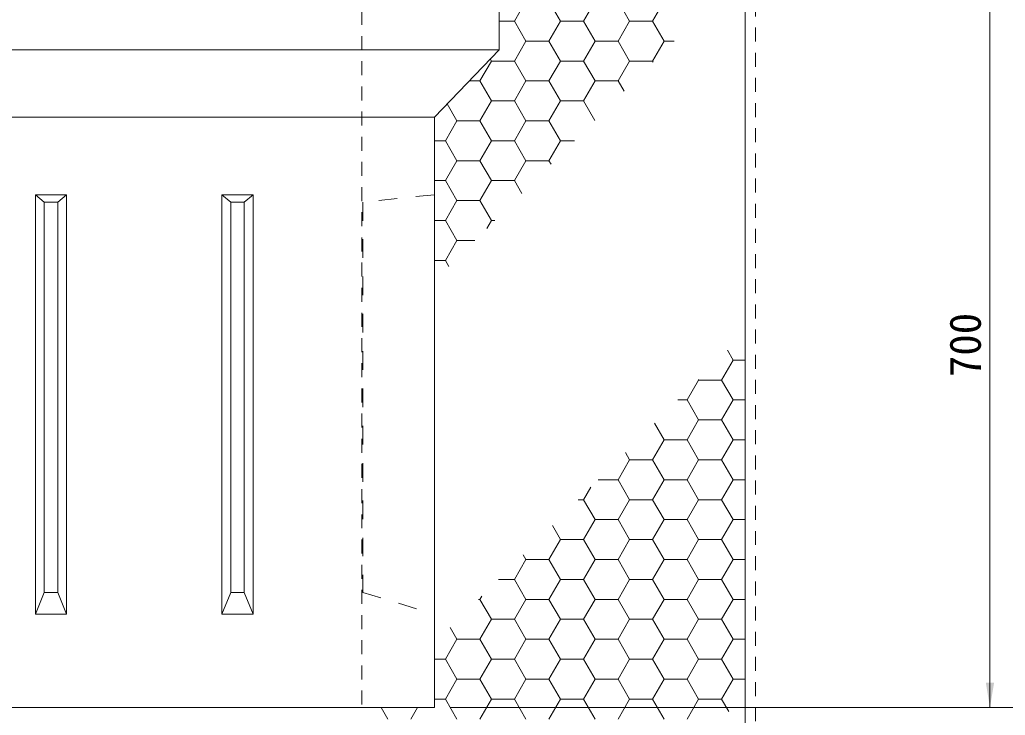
# Model space of a CAD drawing. Units: millimetres at full size; details may follow other scales. Extents: x 40781 to 122968, y -21714 to -2620.
# Drawn here: x 75521 to 76472, y -18406 to -17735 of the extents above; entities that cross this region are included whole.
import ezdxf
from ezdxf.enums import TextEntityAlignment as Align

# ---------------------------------------------------------------- set-up
doc = ezdxf.new("R2010")
doc.units = ezdxf.units.MM
doc.header["$LTSCALE"] = 18
doc.linetypes.add('USER2', pattern=[1.35, 0.75, -0.6])
doc.linetypes.add('USER3', pattern=[2, 1, -1])
for name, color, linetype, lineweight in [('0_2', 7, 'Continuous', 9), ('ハッチング', 7, 'Continuous', 5), ('寸法線', 7, 'Continuous', 9), ('本体', 2, 'Continuous', 13)]:
    doc.layers.add(name, color=color, linetype=linetype, lineweight=lineweight)
doc.styles.add('ＭＳ ゴシック', font='')
doc.styles.get('ＭＳ ゴシック').set_extended_font_data('MS Gothic')

# ---------------------------------------------------------------- blocks, each defined once
blk = doc.blocks.new('filled_arrow')
at = {"color": 0, "linetype": 'Continuous', "lineweight": -2}
blk.add_solid([(7.5, 1.25), (0, 0), (7.5, -1.25)], dxfattribs=at)

msp = doc.modelspace()

# ---------------------------------------------------------------- linework, layer by layer
at = {"layer": '0_2'}
for p, q in [((75536.1, -17903.76), (75544.6, -17910.8)), ((75557.6, -17910.8), (75566.1, -17903.76)), ((75716.1, -17903.76), (75724.6, -17910.8)), ((75737.6, -17910.8), (75746.1, -17903.76)), ((75536.1, -18308.72), (75544.6, -18287.59)), ((75557.6, -18287.59), (75566.1, -18308.72)), ((75716.1, -18308.72), (75724.6, -18287.59)), ((75737.6, -18287.59), (75746.1, -18308.72))]:
    msp.add_line(p, q, dxfattribs=at)
at = {"layer": '0_2', "linetype": 'USER3'}
for p, q in [((75921.1, -17903.76), (75852.1, -17910.8)), ((75852.1, -17910.8), (75852.1, -18287.59)), ((75852.1, -18287.59), (75921.1, -18308.72))]:
    msp.add_line(p, q, dxfattribs=at)
at = {"layer": '0_2'}
for points in [[(75536.1, -17903.76), (75566.1, -17903.76), (75566.1, -18308.72), (75536.1, -18308.72)], [(75544.6, -17910.8), (75557.6, -17910.8), (75557.6, -18287.59), (75544.6, -18287.59)], [(75716.1, -17903.76), (75746.1, -17903.76), (75746.1, -18308.72), (75716.1, -18308.72)], [(75724.6, -17910.8), (75737.6, -17910.8), (75737.6, -18287.59), (75724.6, -18287.59)]]:
    msp.add_lwpolyline(points, close=True, dxfattribs=at)
at = {"layer": 'ハッチング'}
for p, q in [((75998.39, -17736.18), (76009.5, -17716.94)), ((76042.84, -17736.18), (76031.72, -17716.94)), ((76065.06, -17736.18), (76076.17, -17716.94)), ((76109.51, -17736.18), (76098.4, -17716.94)), ((76131.74, -17736.18), (76142.85, -17716.94)), ((75983.6, -17736.18), (75998.39, -17736.18)), ((76009.5, -17755.43), (75998.39, -17736.18)), ((76031.72, -17755.43), (76042.84, -17736.18)), ((76042.84, -17736.18), (76065.06, -17736.18)), ((76076.17, -17755.43), (76065.06, -17736.18)), ((76098.4, -17755.43), (76109.51, -17736.18)), ((76109.51, -17736.18), (76131.74, -17736.18)), ((76142.85, -17755.43), (76131.74, -17736.18)), ((75998.39, -17774.68), (76009.5, -17755.43)), ((76009.5, -17755.43), (76031.73, -17755.43)), ((76042.84, -17774.68), (76031.72, -17755.43)), ((76065.06, -17774.68), (76076.17, -17755.43)), ((76076.18, -17755.43), (76098.4, -17755.43)), ((76109.51, -17774.68), (76098.4, -17755.43)), ((76131.74, -17774.68), (76142.85, -17755.43)), ((76142.85, -17755.43), (76152.6, -17755.43)), ((75965.05, -17793.93), (75976.16, -17774.68)), ((75976.16, -17774.68), (75975.01, -17772.68)), ((75976.16, -17774.68), (75998.39, -17774.68)), ((76009.5, -17793.93), (75998.39, -17774.68)), ((76031.72, -17793.93), (76042.84, -17774.68)), ((76042.84, -17774.68), (76065.06, -17774.68)), ((76076.17, -17793.93), (76065.06, -17774.68)), ((76098.4, -17793.93), (76109.51, -17774.68)), ((76109.51, -17774.68), (76131.74, -17774.68)), ((76132.33, -17775.7), (76131.74, -17774.68)), ((75954.59, -17793.93), (75965.05, -17793.93)), ((75976.16, -17813.17), (75965.05, -17793.93)), ((75998.39, -17813.17), (76009.5, -17793.93)), ((76009.5, -17793.93), (76031.73, -17793.93)), ((76042.84, -17813.17), (76031.72, -17793.93)), ((76065.06, -17813.17), (76076.17, -17793.93)), ((76076.18, -17793.93), (76098.4, -17793.93)), ((76104.15, -17803.88), (76098.4, -17793.93)), ((75942.82, -17832.42), (75933.35, -17816.01)), ((75965.05, -17832.42), (75976.16, -17813.17)), ((75976.16, -17813.17), (75998.39, -17813.17)), ((76009.5, -17832.42), (75998.39, -17813.17)), ((76031.72, -17832.42), (76042.84, -17813.17)), ((76042.84, -17813.17), (76065.06, -17813.17)), ((76075.97, -17832.06), (76065.06, -17813.17)), ((75931.71, -17851.67), (75942.82, -17832.42)), ((75942.82, -17832.42), (75965.05, -17832.42)), ((75976.16, -17851.67), (75965.05, -17832.42)), ((75998.39, -17851.67), (76009.5, -17832.42)), ((76009.5, -17832.42), (76031.73, -17832.42)), ((76042.84, -17851.67), (76031.72, -17832.42)), ((75921.1, -17851.67), (75931.71, -17851.67)), ((75942.82, -17870.91), (75931.71, -17851.67)), ((75965.05, -17870.91), (75976.16, -17851.67)), ((75976.16, -17851.67), (75998.39, -17851.67)), ((76009.5, -17870.91), (75998.39, -17851.67)), ((76031.72, -17870.91), (76042.84, -17851.67)), ((76042.84, -17851.67), (76056.36, -17851.67)), ((75931.71, -17890.16), (75942.82, -17870.91)), ((75942.82, -17870.91), (75965.05, -17870.91)), ((75976.16, -17890.16), (75965.05, -17870.91)), ((75998.39, -17890.16), (76009.5, -17870.91)), ((76009.5, -17870.91), (76031.73, -17870.91)), ((76033.7, -17874.33), (76031.72, -17870.91)), ((75921.1, -17890.16), (75931.71, -17890.16)), ((75942.82, -17909.41), (75931.71, -17890.16)), ((75965.05, -17909.41), (75976.16, -17890.16)), ((75976.16, -17890.16), (75998.39, -17890.16)), ((76005.52, -17902.51), (75998.39, -17890.16)), ((75931.71, -17928.66), (75942.82, -17909.41)), ((75942.82, -17909.41), (75965.05, -17909.41)), ((75976.16, -17928.66), (75965.05, -17909.41)), ((75921.1, -17928.66), (75931.71, -17928.66)), ((75942.82, -17947.9), (75931.71, -17928.66)), ((75971.78, -17936.25), (75976.16, -17928.66)), ((75976.16, -17928.66), (75979.37, -17928.66)), ((75931.71, -17967.15), (75942.82, -17947.9)), ((75942.82, -17947.9), (75960.13, -17947.9)), ((75921.1, -17967.15), (75931.71, -17967.15)), ((75935.07, -17972.96), (75931.71, -17967.15)), ((76209.52, -18063.39), (76204.08, -18053.95)), ((76198.41, -18082.64), (76209.52, -18063.39)), ((76209.52, -18063.39), (76221.1, -18063.39)), ((76165.07, -18101.88), (76176.19, -18082.64)), ((76176.19, -18082.64), (76175.9, -18082.13)), ((76176.19, -18082.64), (76198.41, -18082.64)), ((76209.52, -18101.88), (76198.41, -18082.64)), ((76156.15, -18101.88), (76165.07, -18101.88)), ((76176.19, -18121.13), (76165.07, -18101.88)), ((76198.41, -18121.13), (76209.52, -18101.88)), ((76209.52, -18101.88), (76221.1, -18101.88)), ((76165.07, -18140.38), (76176.19, -18121.13)), ((76176.19, -18121.13), (76198.41, -18121.13)), ((76209.52, -18140.38), (76198.41, -18121.13)), ((76142.85, -18140.38), (76133.63, -18124.4)), ((76131.74, -18159.63), (76142.85, -18140.38)), ((76142.85, -18140.38), (76165.07, -18140.38)), ((76176.19, -18159.63), (76165.07, -18140.38)), ((76198.41, -18159.63), (76209.52, -18140.38)), ((76209.52, -18140.38), (76221.1, -18140.38)), ((76098.4, -18178.87), (76109.51, -18159.63)), ((76109.51, -18159.63), (76105.45, -18152.58)), ((76109.51, -18159.63), (76131.74, -18159.63)), ((76142.85, -18178.87), (76131.74, -18159.63)), ((76165.07, -18178.87), (76176.19, -18159.63)), ((76176.19, -18159.63), (76198.41, -18159.63)), ((76209.52, -18178.87), (76198.41, -18159.63)), ((76079.16, -18178.87), (76098.4, -18178.87)), ((76109.51, -18198.12), (76098.4, -18178.87)), ((76131.74, -18198.12), (76142.85, -18178.87)), ((76142.85, -18178.87), (76165.07, -18178.87)), ((76176.19, -18198.12), (76165.07, -18178.87)), ((76198.41, -18198.12), (76209.52, -18178.87)), ((76209.52, -18178.87), (76221.1, -18178.87)), ((76065.06, -18198.12), (76072.1, -18185.93)), ((76059.91, -18198.12), (76065.06, -18198.12)), ((76076.17, -18217.37), (76065.06, -18198.12)), ((76098.4, -18217.37), (76109.51, -18198.12)), ((76109.51, -18198.12), (76131.74, -18198.12)), ((76142.85, -18217.37), (76131.74, -18198.12)), ((76165.07, -18217.37), (76176.19, -18198.12)), ((76176.19, -18198.12), (76198.41, -18198.12)), ((76209.52, -18217.37), (76198.41, -18198.12)), ((76065.06, -18236.62), (76076.17, -18217.37)), ((76076.18, -18217.37), (76098.4, -18217.37)), ((76109.51, -18236.62), (76098.4, -18217.37)), ((76131.74, -18236.62), (76142.85, -18217.37)), ((76142.85, -18217.37), (76165.07, -18217.37)), ((76176.19, -18236.62), (76165.07, -18217.37)), ((76198.41, -18236.62), (76209.52, -18217.37)), ((76209.52, -18217.37), (76221.1, -18217.37)), ((76042.84, -18236.62), (76035, -18223.03)), ((76031.72, -18255.86), (76042.84, -18236.62)), ((76042.84, -18236.62), (76065.06, -18236.62)), ((76076.17, -18255.86), (76065.06, -18236.62)), ((76098.4, -18255.86), (76109.51, -18236.62)), ((76109.51, -18236.62), (76131.74, -18236.62)), ((76142.85, -18255.86), (76131.74, -18236.62)), ((76165.07, -18255.86), (76176.19, -18236.62)), ((76176.19, -18236.62), (76198.41, -18236.62)), ((76209.52, -18255.86), (76198.41, -18236.62)), ((76009.5, -18255.86), (76006.82, -18251.21)), ((75998.39, -18275.11), (76009.5, -18255.86)), ((76009.5, -18255.86), (76031.73, -18255.86)), ((76042.84, -18275.11), (76031.72, -18255.86)), ((76065.06, -18275.11), (76076.17, -18255.86)), ((76076.18, -18255.86), (76098.4, -18255.86)), ((76109.51, -18275.11), (76098.4, -18255.86)), ((76131.74, -18275.11), (76142.85, -18255.86)), ((76142.85, -18255.86), (76165.07, -18255.86)), ((76176.19, -18275.11), (76165.07, -18255.86)), ((76198.41, -18275.11), (76209.52, -18255.86)), ((76209.52, -18255.86), (76221.1, -18255.86)), ((75982.92, -18275.11), (75998.39, -18275.11)), ((76009.5, -18294.36), (75998.39, -18275.11)), ((76031.72, -18294.36), (76042.84, -18275.11)), ((76042.84, -18275.11), (76065.06, -18275.11)), ((76076.17, -18294.36), (76065.06, -18275.11)), ((76098.4, -18294.36), (76109.51, -18275.11)), ((76109.51, -18275.11), (76131.74, -18275.11)), ((76142.85, -18294.36), (76131.74, -18275.11)), ((76165.07, -18294.36), (76176.19, -18275.11)), ((76176.19, -18275.11), (76198.41, -18275.11)), ((76209.52, -18294.36), (76198.41, -18275.11)), ((75965.05, -18294.36), (75966.93, -18291.1)), ((75963.67, -18294.36), (75965.05, -18294.36)), ((75976.16, -18313.61), (75965.05, -18294.36)), ((75998.39, -18313.61), (76009.5, -18294.36)), ((76009.5, -18294.36), (76031.73, -18294.36)), ((76042.84, -18313.61), (76031.72, -18294.36)), ((76065.06, -18313.61), (76076.17, -18294.36)), ((76076.18, -18294.36), (76098.4, -18294.36)), ((76109.51, -18313.61), (76098.4, -18294.36)), ((76131.74, -18313.61), (76142.85, -18294.36)), ((76142.85, -18294.36), (76165.07, -18294.36)), ((76176.19, -18313.61), (76165.07, -18294.36)), ((76198.41, -18313.61), (76209.52, -18294.36)), ((76209.52, -18294.36), (76221.1, -18294.36)), ((75942.82, -18332.85), (75936.37, -18321.66)), ((75965.05, -18332.85), (75976.16, -18313.61)), ((75976.16, -18313.61), (75998.39, -18313.61)), ((76009.5, -18332.85), (75998.39, -18313.61)), ((76031.72, -18332.85), (76042.84, -18313.61)), ((76042.84, -18313.61), (76065.06, -18313.61)), ((76076.17, -18332.85), (76065.06, -18313.61)), ((76098.4, -18332.85), (76109.51, -18313.61)), ((76109.51, -18313.61), (76131.74, -18313.61)), ((76142.85, -18332.85), (76131.74, -18313.61)), ((76165.07, -18332.85), (76176.19, -18313.61)), ((76176.19, -18313.61), (76198.41, -18313.61)), ((76209.52, -18332.85), (76198.41, -18313.61)), ((75931.71, -18352.1), (75942.82, -18332.85)), ((75942.82, -18332.85), (75965.05, -18332.85)), ((75976.16, -18352.1), (75965.05, -18332.85)), ((75998.39, -18352.1), (76009.5, -18332.85)), ((76009.5, -18332.85), (76031.73, -18332.85)), ((76042.84, -18352.1), (76031.72, -18332.85)), ((76065.06, -18352.1), (76076.17, -18332.85)), ((76076.18, -18332.85), (76098.4, -18332.85)), ((76109.51, -18352.1), (76098.4, -18332.85)), ((76131.74, -18352.1), (76142.85, -18332.85)), ((76142.85, -18332.85), (76165.07, -18332.85)), ((76176.19, -18352.1), (76165.07, -18332.85)), ((76198.41, -18352.1), (76209.52, -18332.85)), ((76209.52, -18332.85), (76221.1, -18332.85)), ((75921.1, -18352.1), (75931.71, -18352.1)), ((75942.82, -18371.35), (75931.71, -18352.1)), ((75965.05, -18371.35), (75976.16, -18352.1)), ((75976.16, -18352.1), (75998.39, -18352.1)), ((76009.5, -18371.35), (75998.39, -18352.1)), ((76031.72, -18371.35), (76042.84, -18352.1)), ((76042.84, -18352.1), (76065.06, -18352.1)), ((76076.17, -18371.35), (76065.06, -18352.1)), ((76098.4, -18371.35), (76109.51, -18352.1)), ((76109.51, -18352.1), (76131.74, -18352.1)), ((76142.85, -18371.35), (76131.74, -18352.1)), ((76165.07, -18371.35), (76176.19, -18352.1)), ((76176.19, -18352.1), (76198.41, -18352.1)), ((76209.52, -18371.35), (76198.41, -18352.1)), ((75931.71, -18390.59), (75942.82, -18371.35)), ((75942.82, -18371.35), (75965.05, -18371.35)), ((75976.16, -18390.6), (75965.05, -18371.35)), ((75998.39, -18390.59), (76009.5, -18371.35)), ((76009.5, -18371.35), (76031.73, -18371.35)), ((76042.84, -18390.6), (76031.72, -18371.35)), ((76065.06, -18390.59), (76076.17, -18371.35)), ((76076.18, -18371.35), (76098.4, -18371.35)), ((76109.51, -18390.6), (76098.4, -18371.35)), ((76131.74, -18390.59), (76142.85, -18371.35)), ((76142.85, -18371.35), (76165.07, -18371.35)), ((76176.19, -18390.6), (76165.07, -18371.35)), ((76198.41, -18390.59), (76209.52, -18371.35)), ((76209.52, -18371.35), (76221.1, -18371.35)), ((75921.1, -18390.59), (75931.71, -18390.59)), ((75942.82, -18409.84), (75931.71, -18390.6)), ((75965.05, -18409.84), (75976.16, -18390.59)), ((75976.16, -18390.59), (75998.39, -18390.59)), ((76009.5, -18409.84), (75998.39, -18390.6)), ((76031.72, -18409.84), (76042.84, -18390.59)), ((76042.84, -18390.59), (76065.06, -18390.59)), ((76076.17, -18409.84), (76065.06, -18390.6)), ((76098.4, -18409.84), (76109.51, -18390.59)), ((76109.51, -18390.59), (76131.74, -18390.59)), ((76142.85, -18409.84), (76131.74, -18390.6)), ((76165.07, -18409.84), (76176.19, -18390.59)), ((76176.19, -18390.59), (76198.41, -18390.59)), ((76205.37, -18402.65), (76198.41, -18390.6)), ((75876.15, -18409.84), (75869.75, -18398.76)), ((75898.37, -18409.84), (75904.77, -18398.76))]:
    msp.add_line(p, q, dxfattribs=at)
at = {"layer": 'ハッチング', "linetype": 'USER2', "lineweight": 9}
msp.add_lwpolyline([(75921.1, -16478.76), (76231.1, -16478.76), (76231.1, -18658.76), (74871.1, -18658.76), (74871.1, -16478.76), (75181.1, -16478.76)], dxfattribs=at)
at = {"layer": 'ハッチング', "lineweight": 20}
msp.add_lwpolyline([(75181.1, -16488.76), (74881.1, -16488.76), (74881.1, -18648.76), (76221.1, -18648.76), (76221.1, -16488.76), (75921.1, -16488.76)], dxfattribs=at)
at = {"layer": '寸法線'}
for p, q in [((76457.39, -17698.75), (76457.39, -18398.76)), ((75937.1, -18398.76), (76550.66, -18398.76)), ((75937.1, -18398.76), (76550.66, -18398.76)), ((75937.1, -18398.76), (76457.39, -18398.76))]:
    msp.add_line(p, q, dxfattribs=at)
at = {"layer": '本体'}
for p, q in [((75983.6, -17644.76), (75983.6, -17763.76)), ((75181.1, -18398.76), (75921.1, -18398.76))]:
    msp.add_line(p, q, dxfattribs=at)
at = {"layer": '本体', "linetype": 'USER2'}
msp.add_line((75851.1, -17701.97), (75851.1, -18398.76), dxfattribs=at)
at = {"layer": '本体', "lineweight": 9}
for p, q in [((75118.6, -17763.76), (75983.6, -17763.76)), ((75921.1, -17828.76), (75181.1, -17828.76))]:
    msp.add_line(p, q, dxfattribs=at)
at = {"layer": '本体'}
msp.add_lwpolyline([(75983.6, -17763.76), (75921.1, -17828.76), (75921.1, -18398.76)], dxfattribs=at)

# ---------------------------------------------------------------- block references
at = {"layer": '寸法線', "xscale": 3.2, "yscale": 3.2, "rotation": 90}
msp.add_blockref('filled_arrow', (76457.39, -18398.76), dxfattribs=at)

# ---------------------------------------------------------------- texts
at = {"layer": '寸法線', "style": 'ＭＳ ゴシック'}
msp.add_text('700', height=30.38, rotation=90, dxfattribs=at).set_placement((76433.39, -18048.76), align=Align.MIDDLE_CENTER)

doc.saveas('drawing.dxf')
